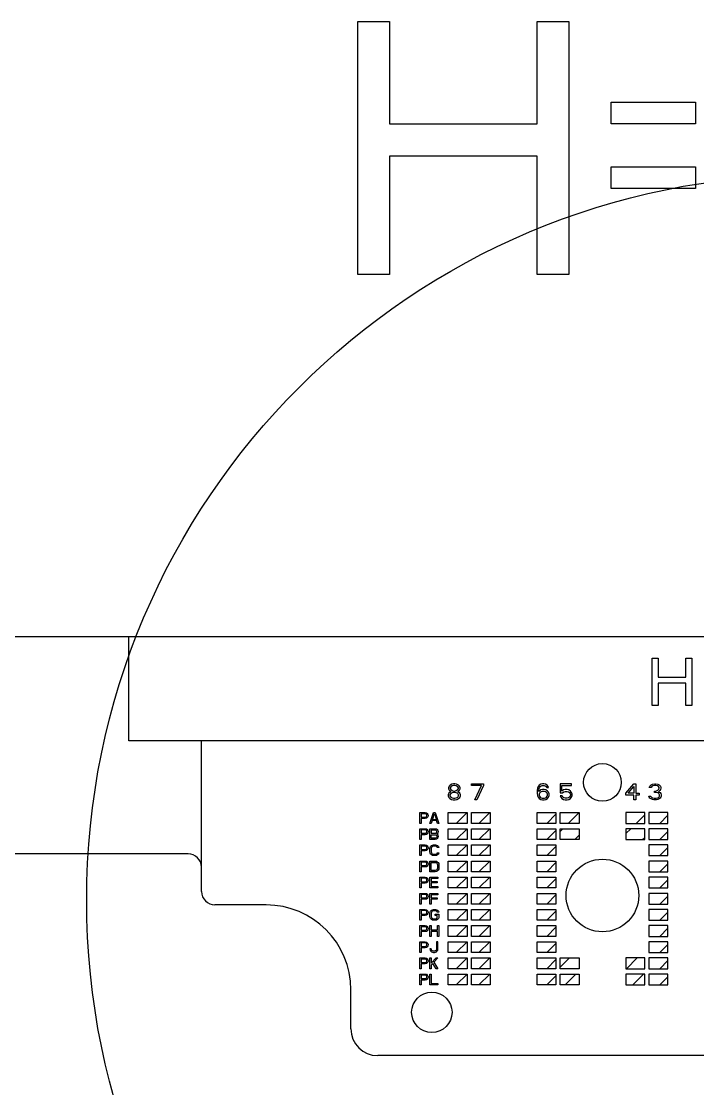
# Model space of a CAD drawing. Header units: millimetres. Extents: x 0 to 594, y 0 to 420.
# Drawn here: x 114.57 to 139.7, y 265.95 to 305.6 of the extents above; entities that cross this region are included whole.
import ezdxf

# ---------------------------------------------------------------- set-up
doc = ezdxf.new("R2010")
doc.units = ezdxf.units.MM
doc.header["$LTSCALE"] = 32.67
doc.layers.get('0').update_dxf_attribs({"linetype": 'CONTINUOUS'})
doc.layers.add('ASSEM_MEM', color=7, linetype='CONTINUOUS')

msp = doc.modelspace()

# ---------------------------------------------------------------- linework, layer by layer
at = {"color": 7, "linetype": 'CONTINUOUS'}
msp.add_circle((143.938, 272.953), 26.941, dxfattribs=at)
at = {"layer": 'ASSEM_MEM', "color": 7, "linetype": 'CONTINUOUS'}
for p, q in [((127.078, 296.193), (127.078, 305.603)), ((127.078, 305.603), (128.254, 305.603)), ((128.254, 305.603), (128.254, 301.799)), ((133.743, 301.799), (133.743, 305.603)), ((133.743, 305.603), (134.919, 305.603)), ((134.919, 305.603), (134.919, 296.193)), ((136.488, 301.799), (136.488, 302.6)), ((136.488, 302.6), (139.624, 302.6)), ((139.624, 302.6), (139.624, 301.799)), ((128.254, 301.799), (133.743, 301.799)), ((139.624, 301.799), (136.488, 301.799)), ((128.254, 300.598), (128.254, 296.193)), ((133.743, 300.598), (128.254, 300.598)), ((133.743, 296.193), (133.743, 300.598)), ((136.488, 299.396), (136.488, 300.197)), ((136.488, 300.197), (139.624, 300.197)), ((139.624, 300.197), (139.624, 299.396)), ((139.624, 299.396), (136.488, 299.396)), ((128.254, 296.193), (127.078, 296.193)), ((134.919, 296.193), (133.743, 296.193)), ((79.714, 282.744), (171.464, 282.744)), ((118.564, 278.874), (118.564, 282.744)), ((138.01, 281.948), (138.232, 281.948)), ((138.01, 280.178), (138.01, 281.948)), ((138.232, 281.948), (138.232, 281.233)), ((139.264, 281.948), (139.485, 281.948)), ((139.264, 281.233), (139.264, 281.948)), ((139.485, 281.948), (139.485, 280.178)), ((138.232, 281.233), (139.264, 281.233)), ((139.264, 281.007), (138.232, 281.007)), ((138.232, 281.007), (138.232, 280.178)), ((139.264, 280.178), (139.264, 281.007)), ((138.232, 280.178), (138.01, 280.178)), ((139.485, 280.178), (139.264, 280.178)), ((171.464, 278.874), (118.564, 278.874)), ((121.264, 274.174), (121.264, 278.874)), ((130.509, 277.223), (130.471, 277.185)), ((130.571, 277.262), (130.509, 277.223)), ((130.584, 277.198), (130.534, 277.16)), ((130.634, 277.274), (130.571, 277.262)), ((130.634, 277.211), (130.584, 277.198)), ((130.684, 277.274), (130.634, 277.274)), ((130.684, 277.211), (130.634, 277.211)), ((130.746, 277.262), (130.684, 277.274)), ((130.734, 277.198), (130.684, 277.211)), ((130.784, 277.16), (130.734, 277.198)), ((130.809, 277.223), (130.746, 277.262)), ((130.846, 277.185), (130.809, 277.223)), ((131.294, 277.274), (131.744, 277.274)), ((131.294, 277.211), (131.294, 277.274)), ((131.669, 277.211), (131.294, 277.211)), ((131.419, 276.674), (131.669, 277.211)), ((131.744, 277.211), (131.494, 276.674)), ((131.744, 277.274), (131.744, 277.211)), ((133.809, 277.223), (133.771, 277.172)), ((133.871, 277.262), (133.809, 277.223)), ((133.846, 277.172), (133.884, 277.198)), ((133.934, 277.274), (133.871, 277.262)), ((133.884, 277.198), (133.921, 277.211)), ((133.921, 277.211), (133.996, 277.211)), ((133.984, 277.274), (133.934, 277.274)), ((134.046, 277.262), (133.984, 277.274)), ((133.996, 277.211), (134.034, 277.198)), ((134.034, 277.198), (134.071, 277.172)), ((134.109, 277.223), (134.046, 277.262)), ((134.146, 277.172), (134.109, 277.223)), ((135.019, 277.274), (134.594, 277.274)), ((134.594, 277.274), (134.594, 276.943)), ((134.656, 277.211), (135.019, 277.211)), ((134.656, 277.006), (134.656, 277.211)), ((135.019, 277.211), (135.019, 277.274)), ((137.034, 276.93), (137.334, 277.274)), ((137.334, 277.274), (137.409, 277.274)), ((137.409, 277.274), (137.409, 276.93)), ((137.919, 277.185), (137.969, 277.236)), ((137.969, 277.236), (138.019, 277.262)), ((138.031, 277.198), (137.994, 277.172)), ((138.019, 277.262), (138.106, 277.274)), ((138.094, 277.211), (138.031, 277.198)), ((138.144, 277.211), (138.094, 277.211)), ((138.106, 277.274), (138.131, 277.274)), ((138.131, 277.274), (138.219, 277.262)), ((138.206, 277.198), (138.144, 277.211)), ((138.244, 277.172), (138.206, 277.198)), ((138.219, 277.262), (138.269, 277.236)), ((138.269, 277.236), (138.319, 277.185)), ((130.459, 276.93), (130.434, 276.866)), ((130.434, 276.866), (130.434, 276.828)), ((130.434, 276.828), (130.459, 276.764)), ((130.471, 277.185), (130.446, 277.121)), ((130.446, 277.121), (130.446, 277.083)), ((130.446, 277.083), (130.471, 277.032)), ((130.509, 276.968), (130.459, 276.93)), ((130.471, 277.032), (130.509, 276.994)), ((130.534, 276.917), (130.496, 276.866)), ((130.496, 276.866), (130.496, 276.828)), ((130.496, 276.828), (130.534, 276.777)), ((130.534, 277.16), (130.509, 277.121)), ((130.509, 277.121), (130.509, 277.096)), ((130.509, 277.096), (130.534, 277.057)), ((130.509, 276.994), (130.534, 276.981)), ((130.534, 276.981), (130.509, 276.968)), ((130.534, 277.057), (130.584, 277.019)), ((130.584, 276.943), (130.534, 276.917)), ((130.584, 277.019), (130.634, 277.006)), ((130.634, 276.955), (130.584, 276.943)), ((130.634, 277.006), (130.684, 277.006)), ((130.684, 276.955), (130.634, 276.955)), ((130.684, 277.006), (130.734, 277.019)), ((130.734, 276.943), (130.684, 276.955)), ((130.734, 277.019), (130.784, 277.057)), ((130.784, 276.917), (130.734, 276.943)), ((130.809, 277.121), (130.784, 277.16)), ((130.784, 277.057), (130.809, 277.096)), ((130.784, 276.981), (130.809, 276.994)), ((130.809, 276.968), (130.784, 276.981)), ((130.821, 276.866), (130.784, 276.917)), ((130.784, 276.777), (130.821, 276.828)), ((130.809, 277.096), (130.809, 277.121)), ((130.809, 276.994), (130.846, 277.032)), ((130.859, 276.93), (130.809, 276.968)), ((130.821, 276.828), (130.821, 276.866)), ((130.871, 277.121), (130.846, 277.185)), ((130.846, 277.032), (130.871, 277.083)), ((130.884, 276.866), (130.859, 276.93)), ((130.859, 276.764), (130.884, 276.828)), ((130.871, 277.083), (130.871, 277.121)), ((130.884, 276.828), (130.884, 276.866)), ((133.746, 277.108), (133.734, 277.019)), ((133.734, 277.019), (133.734, 276.93)), ((133.734, 276.93), (133.746, 276.84)), ((133.771, 277.172), (133.746, 277.108)), ((133.746, 276.84), (133.771, 276.777)), ((133.796, 277.019), (133.809, 277.096)), ((133.871, 277.045), (133.796, 276.994)), ((133.796, 276.994), (133.796, 277.019)), ((133.809, 277.096), (133.821, 277.134)), ((133.821, 276.93), (133.809, 276.891)), ((133.809, 276.891), (133.809, 276.853)), ((133.809, 276.853), (133.821, 276.815)), ((133.821, 277.134), (133.846, 277.172)), ((133.846, 276.955), (133.821, 276.93)), ((133.821, 276.815), (133.846, 276.777)), ((133.884, 276.981), (133.846, 276.955)), ((133.934, 277.057), (133.871, 277.045)), ((133.921, 276.994), (133.884, 276.981)), ((134.009, 276.994), (133.921, 276.994)), ((133.996, 277.057), (133.934, 277.057)), ((134.059, 277.045), (133.996, 277.057)), ((134.046, 276.981), (134.009, 276.994)), ((134.084, 276.955), (134.046, 276.981)), ((134.121, 277.006), (134.059, 277.045)), ((134.071, 277.172), (134.096, 277.134)), ((134.109, 276.93), (134.084, 276.955)), ((134.084, 276.777), (134.109, 276.815)), ((134.096, 277.134), (134.159, 277.134)), ((134.121, 276.891), (134.109, 276.93)), ((134.109, 276.815), (134.121, 276.853)), ((134.159, 276.968), (134.121, 277.006)), ((134.121, 276.853), (134.121, 276.891)), ((134.159, 277.134), (134.146, 277.172)), ((134.184, 276.904), (134.159, 276.968)), ((134.159, 276.777), (134.184, 276.84)), ((134.184, 276.84), (134.184, 276.904)), ((134.594, 276.943), (134.681, 276.943)), ((134.669, 276.828), (134.594, 276.828)), ((134.594, 276.828), (134.619, 276.777)), ((134.719, 277.045), (134.656, 277.006)), ((134.694, 276.777), (134.669, 276.828)), ((134.681, 276.943), (134.731, 276.981)), ((134.781, 277.057), (134.719, 277.045)), ((134.731, 276.981), (134.781, 276.994)), ((134.856, 277.057), (134.781, 277.057)), ((134.781, 276.994), (134.856, 276.994)), ((134.919, 277.045), (134.856, 277.057)), ((134.856, 276.994), (134.906, 276.981)), ((134.906, 276.981), (134.944, 276.955)), ((134.981, 277.006), (134.919, 277.045)), ((134.944, 276.955), (134.969, 276.917)), ((134.969, 276.815), (134.944, 276.777)), ((134.969, 276.917), (134.981, 276.879)), ((134.981, 276.853), (134.969, 276.815)), ((135.019, 276.955), (134.981, 277.006)), ((134.981, 276.879), (134.981, 276.853)), ((135.044, 276.891), (135.019, 276.955)), ((135.019, 276.777), (135.044, 276.84)), ((135.044, 276.84), (135.044, 276.891)), ((137.034, 276.853), (137.034, 276.93)), ((137.334, 276.853), (137.034, 276.853)), ((137.121, 276.93), (137.334, 277.172)), ((137.334, 276.93), (137.121, 276.93)), ((137.334, 277.172), (137.334, 276.93)), ((137.334, 276.674), (137.334, 276.853)), ((137.409, 276.93), (137.534, 276.93)), ((137.534, 276.853), (137.409, 276.853)), ((137.409, 276.853), (137.409, 276.674)), ((137.534, 276.93), (137.534, 276.853)), ((137.894, 276.815), (137.956, 276.815)), ((137.906, 276.777), (137.894, 276.815)), ((137.906, 277.134), (137.919, 277.185)), ((137.969, 277.134), (137.906, 277.134)), ((137.956, 276.815), (137.969, 276.789)), ((137.994, 277.172), (137.969, 277.134)), ((138.094, 277.006), (138.144, 277.006)), ((138.094, 276.955), (138.094, 277.006)), ((138.144, 276.955), (138.094, 276.955)), ((138.144, 277.006), (138.219, 277.032)), ((138.219, 276.943), (138.144, 276.955)), ((138.219, 277.032), (138.244, 277.057)), ((138.256, 276.917), (138.219, 276.943)), ((138.269, 277.134), (138.244, 277.172)), ((138.244, 277.057), (138.269, 277.108)), ((138.294, 277.019), (138.244, 276.981)), ((138.244, 276.981), (138.306, 276.955)), ((138.281, 276.866), (138.256, 276.917)), ((138.269, 277.108), (138.269, 277.134)), ((138.269, 276.789), (138.281, 276.815)), ((138.281, 276.815), (138.281, 276.866)), ((138.319, 277.057), (138.294, 277.019)), ((138.306, 276.955), (138.331, 276.917)), ((138.319, 277.185), (138.331, 277.134)), ((138.331, 277.108), (138.319, 277.057)), ((138.331, 277.134), (138.331, 277.108)), ((138.331, 276.917), (138.344, 276.866)), ((138.344, 276.815), (138.331, 276.777)), ((138.344, 276.866), (138.344, 276.815)), ((130.459, 276.764), (130.496, 276.725)), ((130.496, 276.725), (130.559, 276.687)), ((130.534, 276.777), (130.584, 276.751)), ((130.559, 276.687), (130.621, 276.674)), ((130.584, 276.751), (130.634, 276.738)), ((130.621, 276.674), (130.696, 276.674)), ((130.634, 276.738), (130.684, 276.738)), ((130.684, 276.738), (130.734, 276.751)), ((130.696, 276.674), (130.759, 276.687)), ((130.734, 276.751), (130.784, 276.777)), ((130.759, 276.687), (130.821, 276.725)), ((130.821, 276.725), (130.859, 276.764)), ((131.494, 276.674), (131.419, 276.674)), ((133.771, 276.777), (133.809, 276.725)), ((133.809, 276.725), (133.871, 276.687)), ((133.846, 276.777), (133.884, 276.751)), ((133.871, 276.687), (133.934, 276.674)), ((133.884, 276.751), (133.921, 276.738)), ((133.921, 276.738), (134.009, 276.738)), ((133.934, 276.674), (133.996, 276.674)), ((133.996, 276.674), (134.059, 276.687)), ((134.009, 276.738), (134.046, 276.751)), ((134.046, 276.751), (134.084, 276.777)), ((134.059, 276.687), (134.121, 276.725)), ((134.121, 276.725), (134.159, 276.777)), ((134.619, 276.777), (134.656, 276.725)), ((134.656, 276.725), (134.719, 276.687)), ((134.731, 276.751), (134.694, 276.777)), ((134.719, 276.687), (134.781, 276.674)), ((134.781, 276.738), (134.731, 276.751)), ((134.856, 276.738), (134.781, 276.738)), ((134.781, 276.674), (134.856, 276.674)), ((134.906, 276.751), (134.856, 276.738)), ((134.856, 276.674), (134.919, 276.687)), ((134.944, 276.777), (134.906, 276.751)), ((134.919, 276.687), (134.981, 276.725)), ((134.981, 276.725), (135.019, 276.777)), ((137.409, 276.674), (137.334, 276.674)), ((137.931, 276.738), (137.906, 276.777)), ((137.969, 276.713), (137.931, 276.738)), ((137.969, 276.789), (137.994, 276.764)), ((138.019, 276.687), (137.969, 276.713)), ((137.994, 276.764), (138.019, 276.751)), ((138.019, 276.751), (138.081, 276.738)), ((138.069, 276.674), (138.019, 276.687)), ((138.169, 276.674), (138.069, 276.674)), ((138.081, 276.738), (138.156, 276.738)), ((138.156, 276.738), (138.219, 276.751)), ((138.219, 276.687), (138.169, 276.674)), ((138.219, 276.751), (138.244, 276.764)), ((138.269, 276.713), (138.219, 276.687)), ((138.244, 276.764), (138.269, 276.789)), ((138.306, 276.738), (138.269, 276.713)), ((138.331, 276.777), (138.306, 276.738)), ((129.378, 276.204), (129.578, 276.204)), ((129.378, 275.804), (129.378, 276.204)), ((129.586, 276.162), (129.428, 276.162)), ((129.428, 276.162), (129.428, 276.034)), ((129.428, 276.034), (129.586, 276.034)), ((129.578, 276.204), (129.62, 276.196)), ((129.611, 276.153), (129.586, 276.162)), ((129.586, 276.034), (129.611, 276.043)), ((129.628, 276.136), (129.611, 276.153)), ((129.611, 276.043), (129.628, 276.06)), ((129.62, 276.196), (129.653, 276.17)), ((129.653, 276.017), (129.62, 275.992)), ((129.636, 276.111), (129.628, 276.136)), ((129.628, 276.06), (129.636, 276.085)), ((129.636, 276.085), (129.636, 276.111)), ((129.653, 276.17), (129.678, 276.136)), ((129.678, 276.051), (129.653, 276.017)), ((129.678, 276.136), (129.686, 276.111)), ((129.686, 276.077), (129.678, 276.051)), ((129.686, 276.111), (129.686, 276.077)), ((129.753, 275.804), (129.886, 276.204)), ((129.845, 275.941), (129.92, 276.17)), ((129.886, 276.204), (129.953, 276.204)), ((129.92, 276.17), (129.995, 275.941)), ((129.953, 276.204), (130.086, 275.804)), ((130.434, 276.204), (131.134, 276.204)), ((130.434, 275.804), (130.434, 276.204)), ((130.734, 275.804), (131.134, 276.204)), ((131.134, 276.204), (131.134, 275.804)), ((131.294, 276.204), (131.994, 276.204)), ((131.294, 275.804), (131.294, 276.204)), ((131.574, 275.804), (131.974, 276.204)), ((131.994, 276.204), (131.994, 275.804)), ((133.734, 276.204), (134.434, 276.204)), ((133.734, 275.804), (133.734, 276.204)), ((134.094, 275.804), (134.434, 276.144)), ((134.434, 276.204), (134.434, 275.804)), ((134.594, 276.204), (135.294, 276.204)), ((134.594, 275.804), (134.594, 276.204)), ((134.894, 275.804), (135.294, 276.204)), ((135.294, 276.204), (135.294, 275.804)), ((137.734, 276.204), (137.034, 276.204)), ((137.034, 276.204), (137.034, 275.804)), ((137.414, 275.804), (137.734, 276.124)), ((137.734, 275.804), (137.734, 276.204)), ((138.594, 276.204), (137.894, 276.204)), ((137.894, 276.204), (137.894, 275.804)), ((138.294, 275.804), (138.594, 276.104)), ((138.594, 275.804), (138.594, 276.204)), ((129.428, 275.804), (129.378, 275.804)), ((129.578, 275.983), (129.428, 275.983)), ((129.428, 275.983), (129.428, 275.804)), ((129.62, 275.992), (129.578, 275.983)), ((129.803, 275.804), (129.753, 275.804)), ((129.836, 275.907), (129.803, 275.804)), ((130.003, 275.907), (129.836, 275.907)), ((129.995, 275.941), (129.845, 275.941)), ((130.036, 275.804), (130.003, 275.907)), ((130.086, 275.804), (130.036, 275.804)), ((131.134, 275.804), (130.434, 275.804)), ((131.994, 275.804), (131.294, 275.804)), ((134.434, 275.804), (133.734, 275.804)), ((135.294, 275.804), (134.594, 275.804)), ((137.034, 275.804), (137.734, 275.804)), ((137.894, 275.804), (138.594, 275.804)), ((129.378, 275.604), (129.578, 275.604)), ((129.378, 275.204), (129.378, 275.604)), ((129.586, 275.562), (129.428, 275.562)), ((129.428, 275.562), (129.428, 275.434)), ((129.428, 275.434), (129.586, 275.434)), ((129.578, 275.383), (129.428, 275.383)), ((129.428, 275.383), (129.428, 275.204)), ((129.578, 275.604), (129.62, 275.596)), ((129.62, 275.392), (129.578, 275.383)), ((129.611, 275.553), (129.586, 275.562)), ((129.586, 275.434), (129.611, 275.443)), ((129.628, 275.536), (129.611, 275.553)), ((129.611, 275.443), (129.628, 275.46)), ((129.62, 275.596), (129.653, 275.57)), ((129.653, 275.417), (129.62, 275.392)), ((129.636, 275.511), (129.628, 275.536)), ((129.628, 275.46), (129.636, 275.485)), ((129.636, 275.485), (129.636, 275.511)), ((129.653, 275.57), (129.678, 275.536)), ((129.678, 275.451), (129.653, 275.417)), ((129.678, 275.536), (129.686, 275.511)), ((129.686, 275.477), (129.678, 275.451)), ((129.686, 275.511), (129.686, 275.477)), ((129.753, 275.604), (129.953, 275.604)), ((129.753, 275.204), (129.753, 275.604)), ((129.961, 275.553), (129.803, 275.553)), ((129.803, 275.553), (129.803, 275.434)), ((129.803, 275.434), (129.961, 275.434)), ((129.803, 275.383), (129.961, 275.383)), ((129.803, 275.255), (129.803, 275.383)), ((129.961, 275.255), (129.803, 275.255)), ((129.953, 275.604), (129.995, 275.596)), ((129.995, 275.213), (129.953, 275.204)), ((129.986, 275.545), (129.961, 275.553)), ((129.961, 275.434), (129.986, 275.443)), ((129.961, 275.383), (129.986, 275.375)), ((129.986, 275.264), (129.961, 275.255)), ((130.003, 275.528), (129.986, 275.545)), ((129.986, 275.443), (130.003, 275.46)), ((129.986, 275.375), (130.003, 275.358)), ((130.003, 275.281), (129.986, 275.264)), ((129.995, 275.596), (130.028, 275.57)), ((130.028, 275.238), (129.995, 275.213)), ((130.011, 275.502), (130.003, 275.528)), ((130.003, 275.46), (130.011, 275.485)), ((130.003, 275.358), (130.011, 275.332)), ((130.011, 275.307), (130.003, 275.281)), ((130.011, 275.485), (130.011, 275.502)), ((130.028, 275.417), (130.011, 275.409)), ((130.011, 275.409), (130.028, 275.4)), ((130.011, 275.332), (130.011, 275.307)), ((130.028, 275.57), (130.053, 275.536)), ((130.053, 275.451), (130.028, 275.417)), ((130.028, 275.4), (130.053, 275.366)), ((130.053, 275.273), (130.028, 275.238)), ((130.053, 275.536), (130.061, 275.511)), ((130.061, 275.477), (130.053, 275.451)), ((130.053, 275.366), (130.061, 275.341)), ((130.061, 275.298), (130.053, 275.273)), ((130.061, 275.511), (130.061, 275.477)), ((130.061, 275.341), (130.061, 275.298)), ((130.434, 275.604), (131.134, 275.604)), ((130.434, 275.204), (130.434, 275.604)), ((130.734, 275.204), (131.134, 275.604)), ((131.134, 275.604), (131.134, 275.204)), ((131.294, 275.604), (131.994, 275.604)), ((131.294, 275.204), (131.294, 275.604)), ((131.574, 275.204), (131.974, 275.604)), ((131.994, 275.604), (131.994, 275.204)), ((133.734, 275.604), (134.434, 275.604)), ((133.734, 275.204), (133.734, 275.604)), ((134.094, 275.204), (134.434, 275.544)), ((134.434, 275.604), (134.434, 275.204)), ((134.594, 275.604), (135.294, 275.604)), ((134.594, 275.204), (134.594, 275.604)), ((134.594, 275.504), (134.694, 275.604)), ((135.134, 275.204), (135.294, 275.364)), ((135.294, 275.604), (135.294, 275.204)), ((137.734, 275.604), (137.034, 275.604)), ((137.034, 275.604), (137.034, 275.204)), ((137.034, 275.424), (137.214, 275.604)), ((137.654, 275.204), (137.734, 275.284)), ((137.734, 275.204), (137.734, 275.604)), ((138.594, 275.604), (137.894, 275.604)), ((137.894, 275.604), (137.894, 275.204)), ((138.294, 275.204), (138.594, 275.504)), ((138.594, 275.204), (138.594, 275.604)), ((129.428, 275.204), (129.378, 275.204)), ((129.378, 275.004), (129.578, 275.004)), ((129.378, 274.604), (129.378, 275.004)), ((129.586, 274.962), (129.428, 274.962)), ((129.428, 274.962), (129.428, 274.834)), ((129.428, 274.834), (129.586, 274.834)), ((129.578, 275.004), (129.62, 274.996)), ((129.611, 274.953), (129.586, 274.962)), ((129.586, 274.834), (129.611, 274.843)), ((129.628, 274.936), (129.611, 274.953)), ((129.611, 274.843), (129.628, 274.86)), ((129.62, 274.996), (129.653, 274.97)), ((129.653, 274.817), (129.62, 274.792)), ((129.636, 274.911), (129.628, 274.936)), ((129.628, 274.86), (129.636, 274.885)), ((129.636, 274.885), (129.636, 274.911)), ((129.653, 274.97), (129.678, 274.936)), ((129.678, 274.851), (129.653, 274.817)), ((129.678, 274.936), (129.686, 274.911)), ((129.686, 274.877), (129.678, 274.851)), ((129.686, 274.911), (129.686, 274.877)), ((129.953, 275.204), (129.753, 275.204)), ((129.753, 274.868), (129.761, 274.911)), ((129.753, 274.741), (129.753, 274.868)), ((129.761, 274.911), (129.778, 274.945)), ((129.778, 274.945), (129.811, 274.979)), ((129.811, 274.902), (129.803, 274.868)), ((129.803, 274.868), (129.803, 274.741)), ((129.811, 274.979), (129.845, 274.996)), ((129.828, 274.928), (129.811, 274.902)), ((129.853, 274.945), (129.828, 274.928)), ((129.845, 274.996), (129.886, 275.004)), ((129.886, 274.953), (129.853, 274.945)), ((129.886, 275.004), (129.961, 275.004)), ((129.961, 274.953), (129.886, 274.953)), ((129.961, 275.004), (130.003, 274.996)), ((129.995, 274.945), (129.961, 274.953)), ((130.02, 274.928), (129.995, 274.945)), ((130.003, 274.996), (130.036, 274.979)), ((130.028, 274.902), (130.02, 274.928)), ((130.078, 274.902), (130.028, 274.902)), ((130.036, 274.979), (130.07, 274.945)), ((130.07, 274.945), (130.078, 274.902)), ((131.134, 275.204), (130.434, 275.204)), ((130.434, 275.004), (131.134, 275.004)), ((130.434, 274.604), (130.434, 275.004)), ((130.734, 274.604), (131.134, 275.004)), ((131.134, 275.004), (131.134, 274.604)), ((131.994, 275.204), (131.294, 275.204)), ((131.294, 275.004), (131.994, 275.004)), ((131.294, 274.604), (131.294, 275.004)), ((131.574, 274.604), (131.974, 275.004)), ((131.994, 275.004), (131.994, 274.604)), ((134.434, 275.204), (133.734, 275.204)), ((133.734, 275.004), (134.434, 275.004)), ((133.734, 274.604), (133.734, 275.004)), ((134.094, 274.604), (134.434, 274.944)), ((134.434, 275.004), (134.434, 274.604)), ((135.294, 275.204), (134.594, 275.204)), ((137.034, 275.204), (137.734, 275.204)), ((137.894, 275.204), (138.594, 275.204)), ((138.594, 275.004), (137.894, 275.004)), ((137.894, 275.004), (137.894, 274.604)), ((138.294, 274.604), (138.594, 274.904)), ((138.594, 274.604), (138.594, 275.004)), ((120.764, 274.674), (109.664, 274.674)), ((129.428, 274.604), (129.378, 274.604)), ((129.578, 274.783), (129.428, 274.783)), ((129.428, 274.783), (129.428, 274.604)), ((129.62, 274.792), (129.578, 274.783)), ((129.761, 274.698), (129.753, 274.741)), ((129.778, 274.664), (129.761, 274.698)), ((129.811, 274.63), (129.778, 274.664)), ((129.803, 274.741), (129.811, 274.707)), ((129.811, 274.707), (129.828, 274.681)), ((129.845, 274.613), (129.811, 274.63)), ((129.828, 274.681), (129.853, 274.664)), ((129.886, 274.604), (129.845, 274.613)), ((129.853, 274.664), (129.886, 274.655)), ((129.886, 274.655), (129.961, 274.655)), ((129.961, 274.604), (129.886, 274.604)), ((129.961, 274.655), (129.995, 274.664)), ((130.003, 274.613), (129.961, 274.604)), ((129.995, 274.664), (130.02, 274.681)), ((130.036, 274.63), (130.003, 274.613)), ((130.02, 274.681), (130.028, 274.707)), ((130.028, 274.707), (130.078, 274.707)), ((130.07, 274.664), (130.036, 274.63)), ((130.078, 274.707), (130.07, 274.664)), ((131.134, 274.604), (130.434, 274.604)), ((131.994, 274.604), (131.294, 274.604)), ((134.434, 274.604), (133.734, 274.604)), ((137.894, 274.604), (138.594, 274.604)), ((121.264, 273.274), (121.264, 274.174)), ((129.378, 274.404), (129.578, 274.404)), ((129.378, 274.004), (129.378, 274.404)), ((129.586, 274.362), (129.428, 274.362)), ((129.428, 274.362), (129.428, 274.234)), ((129.428, 274.234), (129.586, 274.234)), ((129.578, 274.183), (129.428, 274.183)), ((129.428, 274.183), (129.428, 274.004)), ((129.578, 274.404), (129.62, 274.396)), ((129.62, 274.192), (129.578, 274.183)), ((129.611, 274.353), (129.586, 274.362)), ((129.586, 274.234), (129.611, 274.243)), ((129.628, 274.336), (129.611, 274.353)), ((129.611, 274.243), (129.628, 274.26)), ((129.62, 274.396), (129.653, 274.37)), ((129.653, 274.217), (129.62, 274.192)), ((129.636, 274.311), (129.628, 274.336)), ((129.628, 274.26), (129.636, 274.285)), ((129.636, 274.285), (129.636, 274.311)), ((129.653, 274.37), (129.678, 274.336)), ((129.678, 274.251), (129.653, 274.217)), ((129.678, 274.336), (129.686, 274.311)), ((129.686, 274.277), (129.678, 274.251)), ((129.686, 274.311), (129.686, 274.277)), ((129.753, 274.404), (129.953, 274.404)), ((129.753, 274.004), (129.753, 274.404)), ((129.803, 274.353), (129.953, 274.353)), ((129.803, 274.055), (129.803, 274.353)), ((129.953, 274.055), (129.803, 274.055)), ((129.953, 274.404), (129.995, 274.396)), ((129.953, 274.353), (129.986, 274.345)), ((129.986, 274.064), (129.953, 274.055)), ((129.986, 274.345), (130.011, 274.328)), ((130.011, 274.081), (129.986, 274.064)), ((129.995, 274.396), (130.028, 274.379)), ((130.028, 274.03), (129.995, 274.013)), ((130.011, 274.328), (130.028, 274.302)), ((130.028, 274.107), (130.011, 274.081)), ((130.028, 274.379), (130.061, 274.345)), ((130.028, 274.302), (130.036, 274.268)), ((130.036, 274.141), (130.028, 274.107)), ((130.061, 274.064), (130.028, 274.03)), ((130.036, 274.268), (130.036, 274.141)), ((130.061, 274.345), (130.078, 274.311)), ((130.078, 274.098), (130.061, 274.064)), ((130.078, 274.311), (130.086, 274.268)), ((130.086, 274.141), (130.078, 274.098)), ((130.086, 274.268), (130.086, 274.141)), ((130.434, 274.404), (131.134, 274.404)), ((130.434, 274.004), (130.434, 274.404)), ((130.734, 274.004), (131.134, 274.404)), ((131.134, 274.404), (131.134, 274.004)), ((131.294, 274.404), (131.994, 274.404)), ((131.294, 274.004), (131.294, 274.404)), ((131.574, 274.004), (131.974, 274.404)), ((131.994, 274.404), (131.994, 274.004)), ((133.734, 274.404), (134.434, 274.404)), ((133.734, 274.004), (133.734, 274.404)), ((134.094, 274.004), (134.434, 274.344)), ((134.434, 274.404), (134.434, 274.004)), ((138.594, 274.404), (137.894, 274.404)), ((137.894, 274.404), (137.894, 274.004)), ((138.294, 274.004), (138.594, 274.304)), ((138.594, 274.004), (138.594, 274.404)), ((129.428, 274.004), (129.378, 274.004)), ((129.378, 273.804), (129.578, 273.804)), ((129.378, 273.404), (129.378, 273.804)), ((129.586, 273.762), (129.428, 273.762)), ((129.428, 273.762), (129.428, 273.634)), ((129.428, 273.634), (129.586, 273.634)), ((129.578, 273.804), (129.62, 273.796)), ((129.611, 273.753), (129.586, 273.762)), ((129.586, 273.634), (129.611, 273.643)), ((129.628, 273.736), (129.611, 273.753)), ((129.611, 273.643), (129.628, 273.66)), ((129.62, 273.796), (129.653, 273.77)), ((129.636, 273.711), (129.628, 273.736)), ((129.628, 273.66), (129.636, 273.685)), ((129.636, 273.685), (129.636, 273.711)), ((129.653, 273.77), (129.678, 273.736)), ((129.678, 273.651), (129.653, 273.617)), ((129.678, 273.736), (129.686, 273.711)), ((129.686, 273.677), (129.678, 273.651)), ((129.686, 273.711), (129.686, 273.677)), ((129.953, 274.004), (129.753, 274.004)), ((129.753, 273.804), (130.053, 273.804)), ((129.753, 273.404), (129.753, 273.804)), ((130.053, 273.753), (129.803, 273.753)), ((129.803, 273.753), (129.803, 273.643)), ((129.803, 273.643), (130.02, 273.643)), ((129.995, 274.013), (129.953, 274.004)), ((130.02, 273.643), (130.02, 273.592)), ((130.053, 273.804), (130.053, 273.753)), ((131.134, 274.004), (130.434, 274.004)), ((130.434, 273.804), (131.134, 273.804)), ((130.434, 273.404), (130.434, 273.804)), ((130.734, 273.404), (131.134, 273.804)), ((131.134, 273.804), (131.134, 273.404)), ((131.994, 274.004), (131.294, 274.004)), ((131.294, 273.804), (131.994, 273.804)), ((131.294, 273.404), (131.294, 273.804)), ((131.574, 273.404), (131.974, 273.804)), ((131.994, 273.804), (131.994, 273.404)), ((134.434, 274.004), (133.734, 274.004)), ((133.734, 273.804), (134.434, 273.804)), ((133.734, 273.404), (133.734, 273.804)), ((134.094, 273.404), (134.434, 273.744)), ((134.434, 273.804), (134.434, 273.404)), ((137.894, 274.004), (138.594, 274.004)), ((138.594, 273.804), (137.894, 273.804)), ((137.894, 273.804), (137.894, 273.404)), ((138.294, 273.404), (138.594, 273.704)), ((138.594, 273.404), (138.594, 273.804)), ((129.428, 273.404), (129.378, 273.404)), ((129.578, 273.583), (129.428, 273.583)), ((129.428, 273.583), (129.428, 273.404)), ((129.62, 273.592), (129.578, 273.583)), ((129.653, 273.617), (129.62, 273.592)), ((130.053, 273.404), (129.753, 273.404)), ((130.02, 273.592), (129.803, 273.592)), ((129.803, 273.592), (129.803, 273.455)), ((129.803, 273.455), (130.053, 273.455)), ((130.053, 273.455), (130.053, 273.404)), ((131.134, 273.404), (130.434, 273.404)), ((131.994, 273.404), (131.294, 273.404)), ((134.434, 273.404), (133.734, 273.404)), ((137.894, 273.404), (138.594, 273.404)), ((129.378, 273.204), (129.578, 273.204)), ((129.378, 272.804), (129.378, 273.204)), ((129.586, 273.162), (129.428, 273.162)), ((129.428, 273.162), (129.428, 273.034)), ((129.428, 273.034), (129.586, 273.034)), ((129.578, 272.983), (129.428, 272.983)), ((129.428, 272.983), (129.428, 272.804)), ((129.578, 273.204), (129.62, 273.196)), ((129.62, 272.992), (129.578, 272.983)), ((129.611, 273.153), (129.586, 273.162)), ((129.586, 273.034), (129.611, 273.043)), ((129.628, 273.136), (129.611, 273.153)), ((129.611, 273.043), (129.628, 273.06)), ((129.62, 273.196), (129.653, 273.17)), ((129.653, 273.017), (129.62, 272.992)), ((129.636, 273.111), (129.628, 273.136)), ((129.628, 273.06), (129.636, 273.085)), ((129.636, 273.085), (129.636, 273.111)), ((129.653, 273.17), (129.678, 273.136)), ((129.678, 273.051), (129.653, 273.017)), ((129.678, 273.136), (129.686, 273.111)), ((129.686, 273.077), (129.678, 273.051)), ((129.686, 273.111), (129.686, 273.077)), ((129.753, 273.204), (130.053, 273.204)), ((129.753, 272.804), (129.753, 273.204)), ((130.053, 273.153), (129.803, 273.153)), ((129.803, 273.153), (129.803, 273.043)), ((129.803, 273.043), (130.02, 273.043)), ((130.02, 272.992), (129.803, 272.992)), ((129.803, 272.992), (129.803, 272.804)), ((130.02, 273.043), (130.02, 272.992)), ((130.053, 273.204), (130.053, 273.153)), ((130.434, 273.204), (131.134, 273.204)), ((130.434, 272.804), (130.434, 273.204)), ((130.734, 272.804), (131.134, 273.204)), ((131.134, 273.204), (131.134, 272.804)), ((131.294, 273.204), (131.994, 273.204)), ((131.294, 272.804), (131.294, 273.204)), ((131.574, 272.804), (131.974, 273.204)), ((131.994, 273.204), (131.994, 272.804)), ((133.734, 273.204), (134.434, 273.204)), ((133.734, 272.804), (133.734, 273.204)), ((134.094, 272.804), (134.434, 273.144)), ((134.434, 273.204), (134.434, 272.804)), ((138.594, 273.204), (137.894, 273.204)), ((137.894, 273.204), (137.894, 272.804)), ((138.294, 272.804), (138.594, 273.104)), ((138.594, 272.804), (138.594, 273.204)), ((123.664, 272.774), (121.764, 272.774)), ((129.428, 272.804), (129.378, 272.804)), ((129.378, 272.604), (129.578, 272.604)), ((129.378, 272.204), (129.378, 272.604)), ((129.586, 272.562), (129.428, 272.562)), ((129.428, 272.562), (129.428, 272.434)), ((129.428, 272.434), (129.586, 272.434)), ((129.578, 272.604), (129.62, 272.596)), ((129.611, 272.553), (129.586, 272.562)), ((129.586, 272.434), (129.611, 272.443)), ((129.628, 272.536), (129.611, 272.553)), ((129.611, 272.443), (129.628, 272.46)), ((129.62, 272.596), (129.653, 272.57)), ((129.636, 272.511), (129.628, 272.536)), ((129.628, 272.46), (129.636, 272.485)), ((129.636, 272.485), (129.636, 272.511)), ((129.653, 272.57), (129.678, 272.536)), ((129.678, 272.451), (129.653, 272.417)), ((129.678, 272.536), (129.686, 272.511)), ((129.686, 272.477), (129.678, 272.451)), ((129.686, 272.511), (129.686, 272.477)), ((129.803, 272.804), (129.753, 272.804)), ((129.753, 272.468), (129.761, 272.511)), ((129.753, 272.341), (129.753, 272.468)), ((129.761, 272.511), (129.778, 272.545)), ((129.778, 272.545), (129.811, 272.579)), ((129.811, 272.502), (129.803, 272.468)), ((129.803, 272.468), (129.803, 272.341)), ((129.811, 272.579), (129.845, 272.596)), ((129.828, 272.528), (129.811, 272.502)), ((129.853, 272.545), (129.828, 272.528)), ((129.845, 272.596), (129.886, 272.604)), ((129.886, 272.553), (129.853, 272.545)), ((129.886, 272.604), (129.961, 272.604)), ((129.961, 272.553), (129.886, 272.553)), ((129.961, 272.604), (130.003, 272.596)), ((129.995, 272.545), (129.961, 272.553)), ((130.02, 272.528), (129.995, 272.545)), ((130.003, 272.596), (130.036, 272.579)), ((130.028, 272.502), (130.02, 272.528)), ((130.078, 272.502), (130.028, 272.502)), ((130.036, 272.579), (130.07, 272.545)), ((130.07, 272.545), (130.078, 272.502)), ((131.134, 272.804), (130.434, 272.804)), ((130.434, 272.604), (131.134, 272.604)), ((130.434, 272.204), (130.434, 272.604)), ((130.734, 272.204), (131.134, 272.604)), ((131.134, 272.604), (131.134, 272.204)), ((131.994, 272.804), (131.294, 272.804)), ((131.294, 272.604), (131.994, 272.604)), ((131.294, 272.204), (131.294, 272.604)), ((131.574, 272.204), (131.974, 272.604)), ((131.994, 272.604), (131.994, 272.204)), ((134.434, 272.804), (133.734, 272.804)), ((133.734, 272.604), (134.434, 272.604)), ((133.734, 272.204), (133.734, 272.604)), ((134.094, 272.204), (134.434, 272.544)), ((134.434, 272.604), (134.434, 272.204)), ((137.894, 272.804), (138.594, 272.804)), ((138.594, 272.604), (137.894, 272.604)), ((137.894, 272.604), (137.894, 272.204)), ((138.294, 272.204), (138.594, 272.504)), ((138.594, 272.204), (138.594, 272.604)), ((129.428, 272.204), (129.378, 272.204)), ((129.578, 272.383), (129.428, 272.383)), ((129.428, 272.383), (129.428, 272.204)), ((129.62, 272.392), (129.578, 272.383)), ((129.653, 272.417), (129.62, 272.392)), ((129.761, 272.298), (129.753, 272.341)), ((129.778, 272.264), (129.761, 272.298)), ((129.811, 272.23), (129.778, 272.264)), ((129.803, 272.341), (129.811, 272.307)), ((129.811, 272.307), (129.828, 272.281)), ((129.845, 272.213), (129.811, 272.23)), ((129.828, 272.281), (129.853, 272.264)), ((129.886, 272.204), (129.845, 272.213)), ((129.853, 272.264), (129.886, 272.255)), ((129.886, 272.255), (129.961, 272.255)), ((129.961, 272.204), (129.886, 272.204)), ((129.953, 272.426), (130.078, 272.426)), ((129.953, 272.375), (129.953, 272.426)), ((130.028, 272.375), (129.953, 272.375)), ((129.961, 272.255), (129.995, 272.264)), ((130.003, 272.213), (129.961, 272.204)), ((129.995, 272.264), (130.02, 272.281)), ((130.036, 272.23), (130.003, 272.213)), ((130.02, 272.281), (130.028, 272.307)), ((130.028, 272.307), (130.028, 272.375)), ((130.07, 272.264), (130.036, 272.23)), ((130.078, 272.298), (130.07, 272.264)), ((130.078, 272.426), (130.078, 272.298)), ((131.134, 272.204), (130.434, 272.204)), ((131.994, 272.204), (131.294, 272.204)), ((134.434, 272.204), (133.734, 272.204)), ((137.894, 272.204), (138.594, 272.204)), ((129.378, 272.004), (129.578, 272.004)), ((129.378, 271.604), (129.378, 272.004)), ((129.586, 271.962), (129.428, 271.962)), ((129.428, 271.962), (129.428, 271.834)), ((129.428, 271.834), (129.586, 271.834)), ((129.578, 271.783), (129.428, 271.783)), ((129.428, 271.783), (129.428, 271.604)), ((129.578, 272.004), (129.62, 271.996)), ((129.62, 271.792), (129.578, 271.783)), ((129.611, 271.953), (129.586, 271.962)), ((129.586, 271.834), (129.611, 271.843)), ((129.628, 271.936), (129.611, 271.953)), ((129.611, 271.843), (129.628, 271.86)), ((129.62, 271.996), (129.653, 271.97)), ((129.653, 271.817), (129.62, 271.792)), ((129.636, 271.911), (129.628, 271.936)), ((129.628, 271.86), (129.636, 271.885)), ((129.636, 271.885), (129.636, 271.911)), ((129.653, 271.97), (129.678, 271.936)), ((129.678, 271.851), (129.653, 271.817)), ((129.678, 271.936), (129.686, 271.911)), ((129.686, 271.877), (129.678, 271.851)), ((129.686, 271.911), (129.686, 271.877)), ((129.753, 272.004), (129.803, 272.004)), ((129.753, 271.604), (129.753, 272.004)), ((129.803, 272.004), (129.803, 271.843)), ((129.803, 271.843), (130.036, 271.843)), ((130.036, 271.792), (129.803, 271.792)), ((129.803, 271.792), (129.803, 271.604)), ((130.036, 272.004), (130.086, 272.004)), ((130.036, 271.843), (130.036, 272.004)), ((130.036, 271.604), (130.036, 271.792)), ((130.086, 272.004), (130.086, 271.604)), ((130.434, 272.004), (131.134, 272.004)), ((130.434, 271.604), (130.434, 272.004)), ((130.734, 271.604), (131.134, 272.004)), ((131.134, 272.004), (131.134, 271.604)), ((131.294, 272.004), (131.994, 272.004)), ((131.294, 271.604), (131.294, 272.004)), ((131.574, 271.604), (131.974, 272.004)), ((131.994, 272.004), (131.994, 271.604)), ((133.734, 272.004), (134.434, 272.004)), ((133.734, 271.604), (133.734, 272.004)), ((134.094, 271.604), (134.434, 271.944)), ((134.434, 272.004), (134.434, 271.604)), ((138.594, 272.004), (137.894, 272.004)), ((137.894, 272.004), (137.894, 271.604)), ((138.294, 271.604), (138.594, 271.904)), ((138.594, 271.604), (138.594, 272.004)), ((129.428, 271.604), (129.378, 271.604)), ((129.378, 271.404), (129.578, 271.404)), ((129.378, 271.004), (129.378, 271.404)), ((129.586, 271.362), (129.428, 271.362)), ((129.428, 271.362), (129.428, 271.234)), ((129.578, 271.404), (129.62, 271.396)), ((129.611, 271.353), (129.586, 271.362)), ((129.628, 271.336), (129.611, 271.353)), ((129.611, 271.243), (129.628, 271.26)), ((129.62, 271.396), (129.653, 271.37)), ((129.636, 271.311), (129.628, 271.336)), ((129.628, 271.26), (129.636, 271.285)), ((129.636, 271.285), (129.636, 271.311)), ((129.653, 271.37), (129.678, 271.336)), ((129.678, 271.251), (129.653, 271.217)), ((129.678, 271.336), (129.686, 271.311)), ((129.686, 271.277), (129.678, 271.251)), ((129.686, 271.311), (129.686, 271.277)), ((129.803, 271.604), (129.753, 271.604)), ((130.053, 271.404), (130.003, 271.404)), ((130.003, 271.404), (130.003, 271.141)), ((130.086, 271.604), (130.036, 271.604)), ((130.053, 271.141), (130.053, 271.404)), ((131.134, 271.604), (130.434, 271.604)), ((130.434, 271.404), (131.134, 271.404)), ((130.434, 271.004), (130.434, 271.404)), ((130.734, 271.004), (131.134, 271.404)), ((131.134, 271.404), (131.134, 271.004)), ((131.994, 271.604), (131.294, 271.604)), ((131.294, 271.404), (131.994, 271.404)), ((131.294, 271.004), (131.294, 271.404)), ((131.574, 271.004), (131.974, 271.404)), ((131.994, 271.404), (131.994, 271.004)), ((134.434, 271.604), (133.734, 271.604)), ((133.734, 271.404), (134.434, 271.404)), ((133.734, 271.004), (133.734, 271.404)), ((134.094, 271.004), (134.434, 271.344)), ((134.434, 271.404), (134.434, 271.004)), ((137.894, 271.604), (138.594, 271.604)), ((138.594, 271.404), (137.894, 271.404)), ((137.894, 271.404), (137.894, 271.004)), ((138.294, 271.004), (138.594, 271.304)), ((138.594, 271.004), (138.594, 271.404)), ((129.428, 271.004), (129.378, 271.004)), ((129.428, 271.234), (129.586, 271.234)), ((129.578, 271.183), (129.428, 271.183)), ((129.428, 271.183), (129.428, 271.004)), ((129.62, 271.192), (129.578, 271.183)), ((129.586, 271.234), (129.611, 271.243)), ((129.653, 271.217), (129.62, 271.192)), ((129.803, 271.141), (129.753, 271.141)), ((129.753, 271.141), (129.761, 271.098)), ((129.761, 271.098), (129.778, 271.064)), ((129.778, 271.064), (129.811, 271.03)), ((129.811, 271.107), (129.803, 271.141)), ((129.828, 271.081), (129.811, 271.107)), ((129.811, 271.03), (129.845, 271.013)), ((129.853, 271.064), (129.828, 271.081)), ((129.845, 271.013), (129.886, 271.004)), ((129.886, 271.055), (129.853, 271.064)), ((129.92, 271.055), (129.886, 271.055)), ((129.886, 271.004), (129.92, 271.004)), ((129.953, 271.064), (129.92, 271.055)), ((129.92, 271.004), (129.961, 271.013)), ((129.978, 271.081), (129.953, 271.064)), ((129.961, 271.013), (129.995, 271.03)), ((129.995, 271.107), (129.978, 271.081)), ((130.003, 271.141), (129.995, 271.107)), ((129.995, 271.03), (130.028, 271.064)), ((130.028, 271.064), (130.045, 271.098)), ((130.045, 271.098), (130.053, 271.141)), ((131.134, 271.004), (130.434, 271.004)), ((131.994, 271.004), (131.294, 271.004)), ((134.434, 271.004), (133.734, 271.004)), ((137.894, 271.004), (138.594, 271.004)), ((129.378, 270.804), (129.578, 270.804)), ((129.378, 270.404), (129.378, 270.804)), ((129.586, 270.762), (129.428, 270.762)), ((129.428, 270.762), (129.428, 270.634)), ((129.428, 270.634), (129.586, 270.634)), ((129.578, 270.583), (129.428, 270.583)), ((129.428, 270.583), (129.428, 270.404)), ((129.578, 270.804), (129.62, 270.796)), ((129.62, 270.592), (129.578, 270.583)), ((129.611, 270.753), (129.586, 270.762)), ((129.586, 270.634), (129.611, 270.643)), ((129.628, 270.736), (129.611, 270.753)), ((129.611, 270.643), (129.628, 270.66)), ((129.62, 270.796), (129.653, 270.77)), ((129.653, 270.617), (129.62, 270.592)), ((129.636, 270.711), (129.628, 270.736)), ((129.628, 270.66), (129.636, 270.685)), ((129.636, 270.685), (129.636, 270.711)), ((129.653, 270.77), (129.678, 270.736)), ((129.678, 270.651), (129.653, 270.617)), ((129.678, 270.736), (129.686, 270.711)), ((129.686, 270.677), (129.678, 270.651)), ((129.686, 270.711), (129.686, 270.677)), ((129.753, 270.804), (129.803, 270.804)), ((129.753, 270.404), (129.753, 270.804)), ((129.803, 270.804), (129.803, 270.609)), ((129.803, 270.609), (129.986, 270.804)), ((129.861, 270.6), (129.803, 270.541)), ((129.803, 270.541), (129.803, 270.404)), ((129.986, 270.404), (129.861, 270.6)), ((130.053, 270.804), (129.903, 270.643)), ((129.903, 270.643), (130.053, 270.404)), ((129.986, 270.804), (130.053, 270.804)), ((130.434, 270.804), (131.134, 270.804)), ((130.434, 270.404), (130.434, 270.804)), ((130.734, 270.404), (131.134, 270.804)), ((131.134, 270.804), (131.134, 270.404)), ((131.294, 270.804), (131.994, 270.804)), ((131.294, 270.404), (131.294, 270.804)), ((131.574, 270.404), (131.974, 270.804)), ((131.994, 270.804), (131.994, 270.404)), ((133.734, 270.804), (134.434, 270.804)), ((133.734, 270.404), (133.734, 270.804)), ((134.094, 270.404), (134.434, 270.744)), ((134.434, 270.804), (134.434, 270.404)), ((134.594, 270.804), (135.294, 270.804)), ((134.594, 270.404), (134.594, 270.804)), ((134.594, 270.464), (134.934, 270.804)), ((135.294, 270.804), (135.294, 270.404)), ((137.734, 270.804), (137.034, 270.804)), ((137.034, 270.804), (137.034, 270.404)), ((137.054, 270.404), (137.454, 270.804)), ((137.734, 270.404), (137.734, 270.804)), ((138.594, 270.804), (137.894, 270.804)), ((137.894, 270.804), (137.894, 270.404)), ((138.294, 270.404), (138.594, 270.704)), ((138.594, 270.404), (138.594, 270.804)), ((129.428, 270.404), (129.378, 270.404)), ((129.378, 270.204), (129.578, 270.204)), ((129.378, 269.804), (129.378, 270.204)), ((129.586, 270.162), (129.428, 270.162)), ((129.428, 270.162), (129.428, 270.034)), ((129.578, 270.204), (129.62, 270.196)), ((129.611, 270.153), (129.586, 270.162)), ((129.628, 270.136), (129.611, 270.153)), ((129.611, 270.043), (129.628, 270.06)), ((129.62, 270.196), (129.653, 270.17)), ((129.636, 270.111), (129.628, 270.136)), ((129.628, 270.06), (129.636, 270.085)), ((129.636, 270.085), (129.636, 270.111)), ((129.653, 270.17), (129.678, 270.136)), ((129.678, 270.136), (129.686, 270.111)), ((129.686, 270.077), (129.678, 270.051)), ((129.686, 270.111), (129.686, 270.077)), ((129.803, 270.404), (129.753, 270.404)), ((129.753, 270.204), (129.803, 270.204)), ((129.753, 269.804), (129.753, 270.204)), ((129.803, 270.204), (129.803, 269.855)), ((130.053, 270.404), (129.986, 270.404)), ((131.134, 270.404), (130.434, 270.404)), ((130.434, 270.204), (131.134, 270.204)), ((130.434, 269.804), (130.434, 270.204)), ((130.734, 269.804), (131.134, 270.204)), ((131.134, 270.204), (131.134, 269.804)), ((131.994, 270.404), (131.294, 270.404)), ((131.294, 270.204), (131.994, 270.204)), ((131.294, 269.804), (131.294, 270.204)), ((131.574, 269.804), (131.974, 270.204)), ((131.994, 270.204), (131.994, 269.804)), ((134.434, 270.404), (133.734, 270.404)), ((133.734, 270.204), (134.434, 270.204)), ((133.734, 269.804), (133.734, 270.204)), ((134.094, 269.804), (134.434, 270.144)), ((134.434, 270.204), (134.434, 269.804)), ((135.294, 270.404), (134.594, 270.404)), ((134.594, 270.204), (135.294, 270.204)), ((134.594, 269.804), (134.594, 270.204)), ((134.774, 269.804), (135.174, 270.204)), ((135.294, 270.204), (135.294, 269.804)), ((137.034, 270.404), (137.734, 270.404)), ((137.734, 270.204), (137.034, 270.204)), ((137.034, 270.204), (137.034, 269.804)), ((137.294, 269.804), (137.694, 270.204)), ((137.734, 269.804), (137.734, 270.204)), ((137.894, 270.404), (138.594, 270.404)), ((138.594, 270.204), (137.894, 270.204)), ((137.894, 270.204), (137.894, 269.804)), ((138.294, 269.804), (138.594, 270.104)), ((138.594, 269.804), (138.594, 270.204)), ((129.428, 269.804), (129.378, 269.804)), ((129.428, 270.034), (129.586, 270.034)), ((129.578, 269.983), (129.428, 269.983)), ((129.428, 269.983), (129.428, 269.804)), ((129.62, 269.992), (129.578, 269.983)), ((129.586, 270.034), (129.611, 270.043)), ((129.653, 270.017), (129.62, 269.992)), ((129.678, 270.051), (129.653, 270.017)), ((130.053, 269.804), (129.753, 269.804)), ((129.803, 269.855), (130.053, 269.855)), ((130.053, 269.855), (130.053, 269.804)), ((131.134, 269.804), (130.434, 269.804)), ((131.994, 269.804), (131.294, 269.804)), ((134.434, 269.804), (133.734, 269.804)), ((135.294, 269.804), (134.594, 269.804)), ((137.034, 269.804), (137.734, 269.804)), ((137.894, 269.804), (138.594, 269.804)), ((126.814, 268.174), (126.814, 269.624)), ((160.514, 267.174), (127.814, 267.174))]:
    msp.add_line(p, q, dxfattribs=at)
for centre, radius in [((136.164, 277.324), 0.7), ((136.164, 273.124), 1.35), ((129.824, 268.784), 0.75)]:
    msp.add_circle(centre, radius, dxfattribs=at)
for centre, radius, start, end in [((120.764, 274.174), 0.5, 0, 90), ((121.764, 273.274), 0.5, 180, 270), ((123.664, 269.624), 3.15, 0, 90), ((127.814, 268.174), 1, 180, 270)]:
    msp.add_arc(centre, radius, start, end, dxfattribs=at)

doc.saveas('drawing.dxf')
